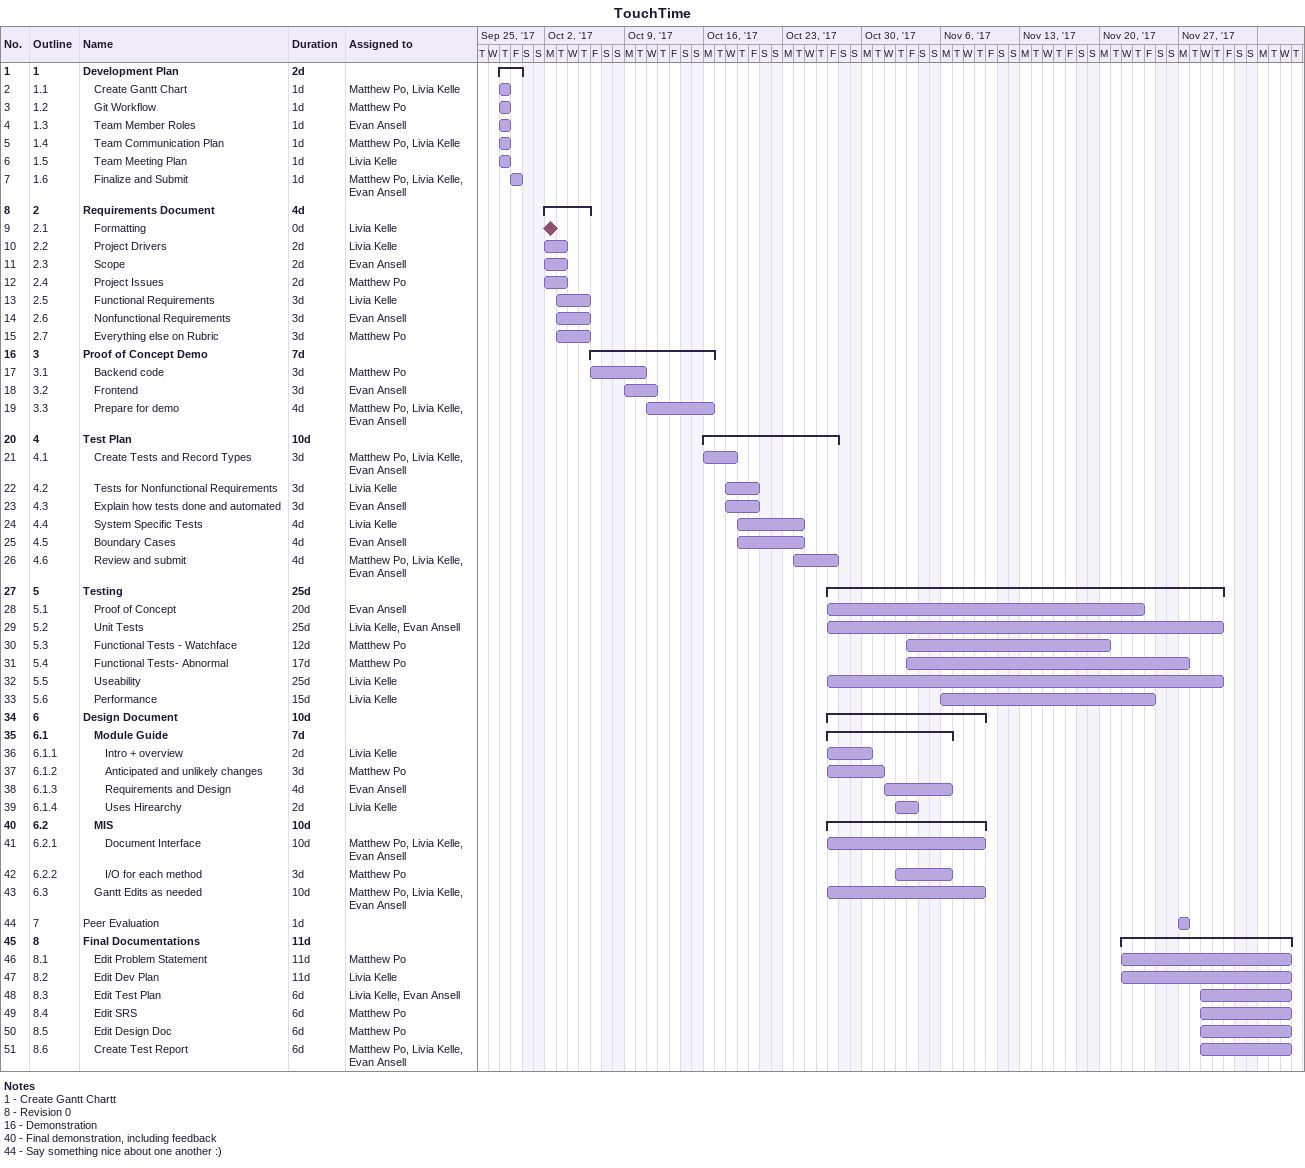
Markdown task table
TouchTime

| ID | WBS | Task | Duration | Start | Finish | Resources |
|---|---|---|---|---|---|---|
| 1 | 1 | **Development Plan** | 2d | 2017-09-28 | 2017-09-29 |  |
| 2 | 1.1 | Create Gantt Chart | 1d | 2017-09-28 | 2017-09-28 | Matthew Po, Livia Kelle |
| 3 | 1.2 | Git Workflow | 1d | 2017-09-28 | 2017-09-28 | Matthew Po |
| 4 | 1.3 | Team Member Roles | 1d | 2017-09-28 | 2017-09-28 | Evan Ansell |
| 5 | 1.4 | Team Communication Plan | 1d | 2017-09-28 | 2017-09-28 | Matthew Po, Livia Kelle |
| 6 | 1.5 | Team Meeting Plan | 1d | 2017-09-28 | 2017-09-28 | Livia Kelle |
| 7 | 1.6 | Finalize and Submit | 1d | 2017-09-29 | 2017-09-29 | Matthew Po, Livia Kelle, Evan Ansell |
| 8 | 2 | **Requirements Document** | 4d | 2017-10-02 | 2017-10-05 |  |
| 9 | 2.1 | Formatting | 0d | 2017-10-02 | 2017-10-02 | Livia Kelle |
| 10 | 2.2 | Project Drivers | 2d | 2017-10-02 | 2017-10-03 | Livia Kelle |
| 11 | 2.3 | Scope | 2d | 2017-10-02 | 2017-10-03 | Evan Ansell |
| 12 | 2.4 | Project Issues | 2d | 2017-10-02 | 2017-10-03 | Matthew Po |
| 13 | 2.5 | Functional Requirements | 3d | 2017-10-03 | 2017-10-05 | Livia Kelle |
| 14 | 2.6 | Nonfunctional Requirements | 3d | 2017-10-03 | 2017-10-05 | Evan Ansell |
| 15 | 2.7 | Everything else on Rubric | 3d | 2017-10-03 | 2017-10-05 | Matthew Po |
| 16 | 3 | **Proof of Concept Demo** | 7d | 2017-10-06 | 2017-10-16 |  |
| 17 | 3.1 | Backend code | 3d | 2017-10-06 | 2017-10-10 | Matthew Po |
| 18 | 3.2 | Frontend | 3d | 2017-10-09 | 2017-10-11 | Evan Ansell |
| 19 | 3.3 | Prepare for demo | 4d | 2017-10-11 | 2017-10-16 | Matthew Po, Livia Kelle, Evan Ansell |
| 20 | 4 | **Test Plan** | 10d | 2017-10-16 | 2017-10-27 |  |
| 21 | 4.1 | Create Tests and Record Types | 3d | 2017-10-16 | 2017-10-18 | Matthew Po, Livia Kelle, Evan Ansell |
| 22 | 4.2 | Tests for Nonfunctional Requirements | 3d | 2017-10-18 | 2017-10-20 | Livia Kelle |
| 23 | 4.3 | Explain how tests done and automated | 3d | 2017-10-18 | 2017-10-20 | Evan Ansell |
| 24 | 4.4 | System Specific Tests | 4d | 2017-10-19 | 2017-10-24 | Livia Kelle |
| 25 | 4.5 | Boundary Cases | 4d | 2017-10-19 | 2017-10-24 | Evan Ansell |
| 26 | 4.6 | Review and submit | 4d | 2017-10-24 | 2017-10-27 | Matthew Po, Livia Kelle, Evan Ansell |
| 27 | 5 | **Testing** | 25d | 2017-10-27 | 2017-11-30 |  |
| 28 | 5.1 | Proof of Concept | 20d | 2017-10-27 | 2017-11-23 | Evan Ansell |
| 29 | 5.2 | Unit Tests | 25d | 2017-10-27 | 2017-11-30 | Livia Kelle, Evan Ansell |
| 30 | 5.3 | Functional Tests - Watchface | 12d | 2017-11-03 | 2017-11-20 | Matthew Po |
| 31 | 5.4 | Functional Tests- Abnormal | 17d | 2017-11-03 | 2017-11-27 | Matthew Po |
| 32 | 5.5 | Useability | 25d | 2017-10-27 | 2017-11-30 | Livia Kelle |
| 33 | 5.6 | Performance | 15d | 2017-11-06 | 2017-11-24 | Livia Kelle |
| 34 | 6 | **Design Document** | 10d | 2017-10-27 | 2017-11-09 |  |
| 35 | 6.1 | **Module Guide** | 7d | 2017-10-27 | 2017-11-06 |  |
| 36 | 6.1.1 | Intro + overview | 2d | 2017-10-27 | 2017-10-30 | Livia Kelle |
| 37 | 6.1.2 | Anticipated and unlikely changes | 3d | 2017-10-27 | 2017-10-31 | Matthew Po |
| 38 | 6.1.3 | Requirements and Design | 4d | 2017-11-01 | 2017-11-06 | Evan Ansell |
| 39 | 6.1.4 | Uses Hirearchy | 2d | 2017-11-02 | 2017-11-03 | Livia Kelle |
| 40 | 6.2 | **MIS** | 10d | 2017-10-27 | 2017-11-09 |  |
| 41 | 6.2.1 | Document Interface | 10d | 2017-10-27 | 2017-11-09 | Matthew Po, Livia Kelle, Evan Ansell |
| 42 | 6.2.2 | I/O for each method | 3d | 2017-11-02 | 2017-11-06 | Matthew Po |
| 43 | 6.3 | Gantt Edits as needed | 10d | 2017-10-27 | 2017-11-09 | Matthew Po, Livia Kelle, Evan Ansell |
| 44 | 7 | Peer Evaluation | 1d | 2017-11-27 | 2017-11-27 |  |
| 45 | 8 | **Final Documentations** | 11d | 2017-11-22 | 2017-12-06 |  |
| 46 | 8.1 | Edit Problem Statement | 11d | 2017-11-22 | 2017-12-06 | Matthew Po |
| 47 | 8.2 | Edit Dev Plan | 11d | 2017-11-22 | 2017-12-06 | Livia Kelle |
| 48 | 8.3 | Edit Test Plan | 6d | 2017-11-29 | 2017-12-06 | Livia Kelle, Evan Ansell |
| 49 | 8.4 | Edit SRS | 6d | 2017-11-29 | 2017-12-06 | Matthew Po |
| 50 | 8.5 | Edit Design Doc | 6d | 2017-11-29 | 2017-12-06 | Matthew Po |
| 51 | 8.6 | Create Test Report | 6d | 2017-11-29 | 2017-12-06 | Matthew Po, Livia Kelle, Evan Ansell |

Notes
- 1: - Create Gantt Chartt
- 8: - Revision 0
- 16: - Demonstration
- 40: - Final demonstration, including feedback
- 44: - Say something nice about one another :)
